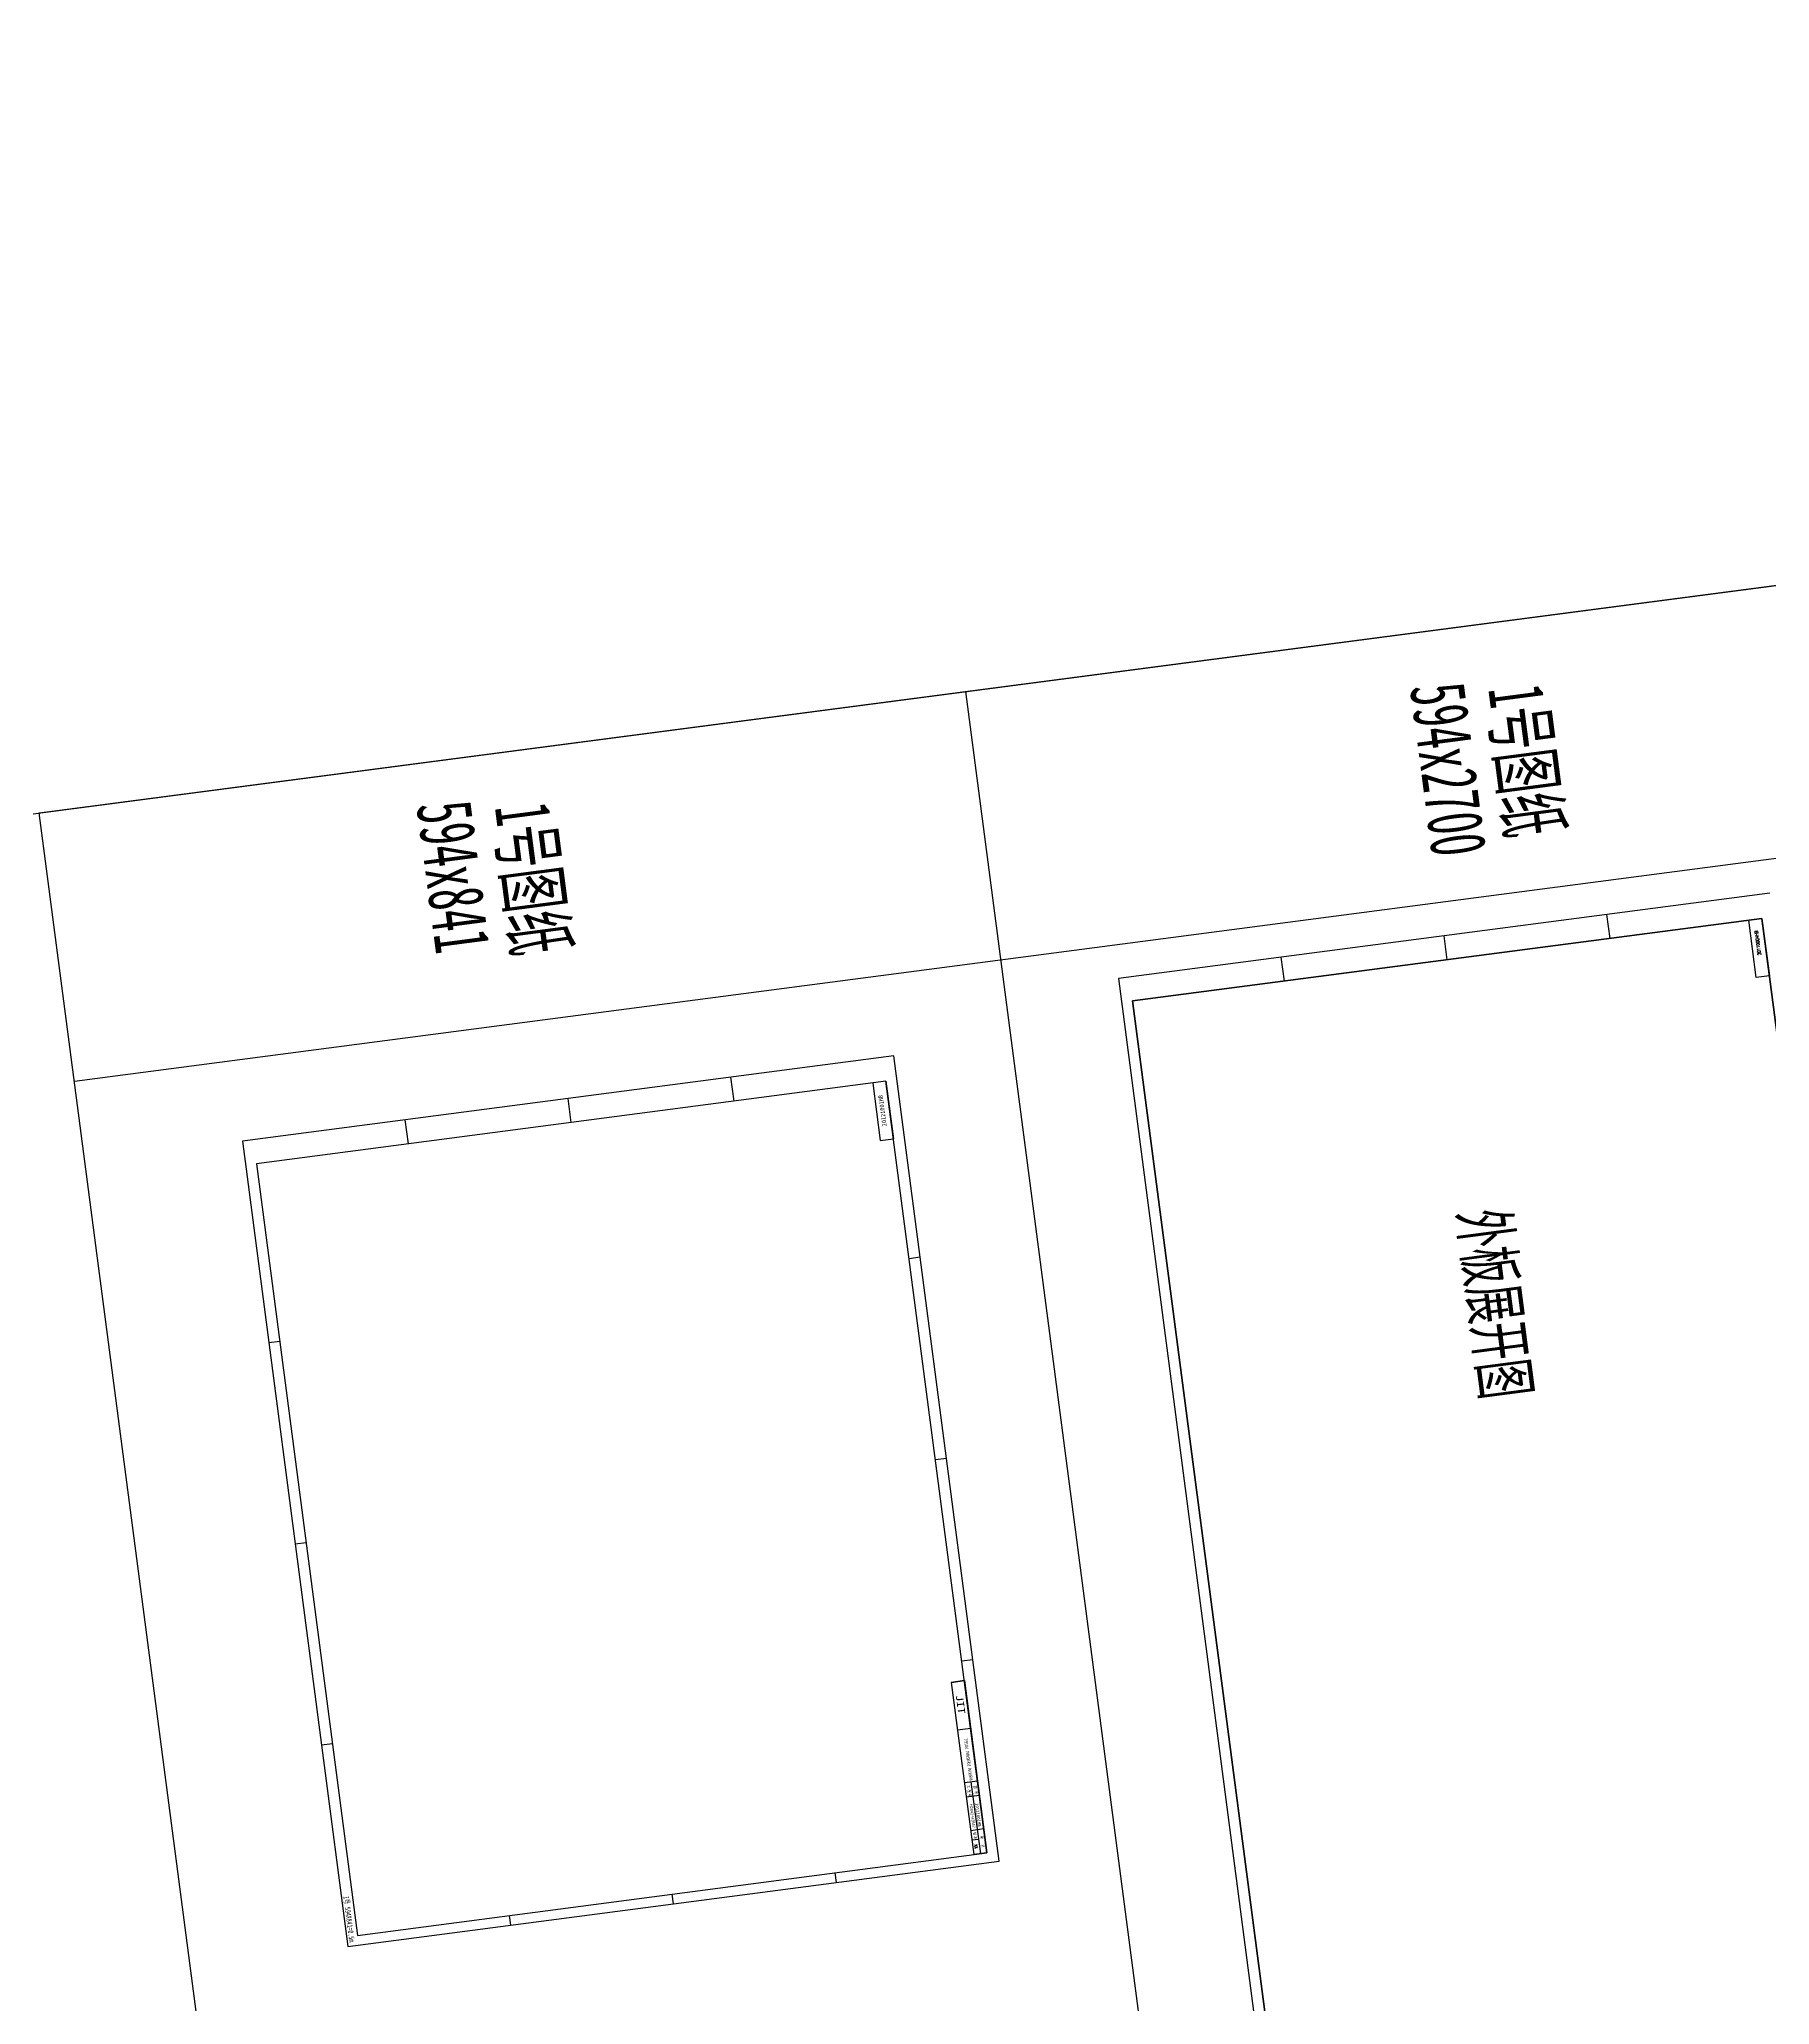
# Model space of a CAD drawing. Header units: millimetres. Extents: x -14906165 to 53546503, y 133836 to 58622790.
# Drawn here: x -13793978 to -2307553, y 33754689 to 46796443 of the extents above; entities that cross this region are included whole.
import ezdxf
from ezdxf.enums import TextEntityAlignment as Align

# ---------------------------------------------------------------- set-up
doc = ezdxf.new("R2010")
doc.units = ezdxf.units.MM
doc.header["$LTSCALE"] = 100
for name, color, linetype in [('100-TX1', 7, 'Continuous'), ('S-NOTE', 7, 'Continuous'), ('Text', 7, 'Continuous'), ('标准形式增加', 6, 'Continuous')]:
    doc.layers.add(name, color=color, linetype=linetype)
doc.layers.add('粗线层', color=7, linetype='Continuous', lineweight=35)
doc.layers.add('细线层', color=7, linetype='Continuous', lineweight=25)
doc.styles.add('ASHLEY', font='', dxfattribs={"width": 0.75})
doc.styles.add('CHINESE', font='short.shx', dxfattribs={"bigfont": 'hzdxf.shx'})
doc.styles.add('JNRD_E2', font='romand.shx', dxfattribs={"width": 0.8})
doc.styles.add('样式 2', font='')
doc.styles.get('ASHLEY').set_extended_font_data('SimSun')
doc.styles.get('样式 2').set_extended_font_data('SimSun')

# ---------------------------------------------------------------- blocks, each defined once
blk = doc.blocks.new('A1-PAGE-1')
at = {"layer": '粗线层', "color": 7, "linetype": 'Continuous'}
for p, q in [((-370580, 40724), (-637080, 40724)), ((-637080, 40724), (-637080, -16676)), ((-637080, -16676), (-370580, -16676))]:
    blk.add_line(p, q, dxfattribs=at)
at = {"layer": '细线层', "color": 7, "linetype": 'Continuous'}
for p, q in [((-639580, 41724), (-639580, -17676)), ((-637080, 40724), (-631080, 40724)), ((-631080, 39524), (-637080, 39524)), ((-631080, 40724), (-631080, 39524)), ((-637080, 26874), (-639580, 26874)), ((-637080, 12024), (-639580, 12024)), ((-637080, -2826), (-639580, -2826)), ((-639580, -17676), (-369580, -17676))]:
    blk.add_line(p, q, dxfattribs=at)
at = {"layer": 'Text', "color": 7, "linetype": 'Continuous', "style": 'JNRD_E2', "width": 0.8}
blk.add_text('20110004HB', height=300, rotation=180, dxfattribs=at).set_placement((-633339, 40223))
blk = doc.blocks.new('A1-PAGE')
for p, q in [((-550539, -38730), (-634639, -38730)), ((-634639, -38730), (-634639, -98130)), ((-613614, -38730), (-613614, -39730)), ((-592589, -38730), (-592589, -39730)), ((-571564, -38730), (-571564, -39730)), ((-550539, -98130), (-550539, -38730)), ((-551539, -39730), (-632139, -39730)), ((-632139, -39730), (-632139, -97130)), ((-632139, -39730), (-626139, -39730)), ((-626139, -40930), (-626139, -39730)), ((-564539, -39730), (-564539, -40930)), ((-564539, -39730), (-564539, -40930)), ((-559039, -39730), (-559039, -40930)), ((-559039, -40330), (-551539, -40330)), ((-557539, -39730), (-557539, -40930)), ((-554039, -39730), (-554039, -40930)), ((-553039, -40330), (-553039, -40930)), ((-551539, -97130), (-551539, -39730)), ((-551539, -40930), (-551539, -39730)), ((-632139, -40930), (-626139, -40930)), ((-569539, -40930), (-551539, -40930)), ((-632139, -53580), (-634639, -53580)), ((-550539, -53580), (-551539, -53580)), ((-632139, -68430), (-634639, -68430)), ((-550539, -68430), (-551539, -68430)), ((-632139, -83280), (-634639, -83280)), ((-550539, -83280), (-551539, -83280)), ((-632139, -97130), (-551539, -97130)), ((-613614, -98130), (-613614, -97130)), ((-592589, -98130), (-592589, -97130)), ((-571564, -97125), (-571564, -98125)), ((-634639, -98130), (-550539, -98130))]:
    blk.add_line(p, q)
at = {"layer": '粗线层'}
for p, q in [((-569539, -40930), (-569539, -39730)), ((-569539, -39730), (-551539, -39730)), ((-551539, -39730), (-551539, -40930))]:
    blk.add_line(p, q, dxfattribs=at)
at = {"layer": '细线层'}
for q in [(-551539, -39730), (-563539, -39730)]:
    blk.add_line((-569539, -39730), q, dxfattribs=at)
at = {"style": '样式 2', "width": 1.5}
blk.add_text('JIT', height=650, dxfattribs=at).set_placement((-568151, -40677))
at = {"layer": '100-TX1', "color": 7, "linetype": 'Continuous', "ltscale": 100, "style": 'JNRD_E2', "width": 0.8}
blk.add_text('XX', height=250, dxfattribs=at).set_placement((-552352, -40642), align=Align.MIDDLE)
at = {"layer": 'S-NOTE', "style": 'ASHLEY', "width": 0.75}
blk.add_text('1号 594X841=0.5m', height=500, dxfattribs=at).set_placement((-555728, -97951))
at = {"layer": '细线层', "style": '样式 2'}
blk.add_text('20121001HB', height=400, rotation=180, dxfattribs=at).set_placement((-627536, -40191))
at = {"layer": '细线层', "color": 7, "style": 'ASHLEY', "width": 0.66}
blk.add_text('TYPICAL TRANSVERSE BULKHEAD', height=300, dxfattribs=at).set_placement((-563569, -40452))
at = {"layer": '细线层', "color": 7, "style": 'CHINESE'}
for s, p in [('工 程 号', (-558733, -40750)), ('图  号', (-558606, -40156)), ('版 本', (-553869, -40750)), ('第     页', (-553357, -40161))]:
    blk.add_text(s, height=250, dxfattribs=at).set_placement(p)
at = {"layer": '细线层'}
for s, height, style, p in [('20121001HB', 300, '样式 2', (-556791, -40226)), ('H2842-H2847', 250, 'CHINESE', (-556791, -40727))]:
    blk.add_text(s, height=height, dxfattribs=dict(at, style=style)).set_placement(p)
blk = doc.blocks.new('绘图要素标准库V1.0 - 0416')
at = {"color": 0}
blk.add_line((-643091.9, -112495.2), (-643091.9, 426014.6), dxfattribs=at)
blk.add_line((-671091.9, -28024.8), (-348651.9, -28024.8))
blk.add_lwpolyline([(-671091.9, 426014.6), (-348651.9, 426014.6), (-348651.9, -112495.2), (-671091.9, -112495.2)], close=True, dxfattribs=at)
at = {"layer": '标准形式增加'}
blk.add_xline((-671091.9, 626302.9), (0, 1), dxfattribs=at)
for name in ['A1-PAGE-1', 'A1-PAGE']:
    blk.add_blockref(name, (0, 0))
at = {"layer": 'Text', "style": 'ASHLEY', "width": 0.66}
for s, height, p in [('1号图纸', 5000, (-664350.4, 18884.6)), ('594x2700', 5000, (-665590.4, 11894.6)), ('外板展开图', 4375, (-610981.9, 10094.4)), ('1号图纸', 5000, (-665590.4, -71581.5)), ('594x841', 5000, (-666830.4, -78571.5))]:
    blk.add_text(s, height=height, dxfattribs=at).set_placement(p)

msp = doc.modelspace()

# ---------------------------------------------------------------- block references
at = {"lineweight": 5, "xscale": 64.06802830554443, "yscale": 73.4024339265743, "zscale": 64.06802830554443, "rotation": 277.4624694947158}
msp.add_blockref('绘图要素标准库V1.0 - 0416', (-22373, 103764), dxfattribs=at)

doc.saveas('drawing.dxf')
